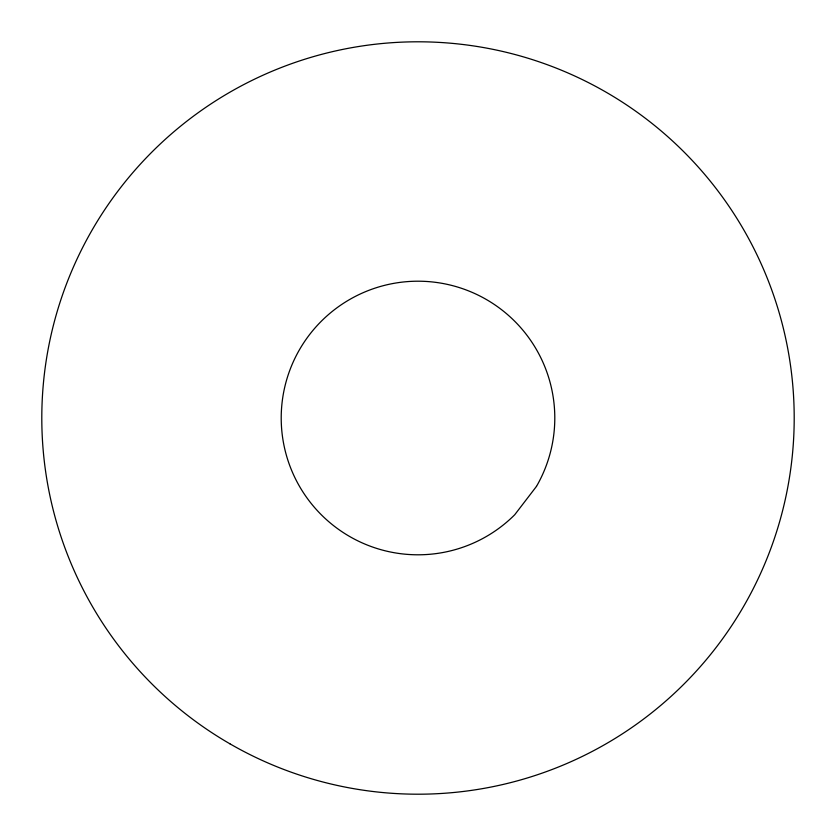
<?xml version="1.0" encoding="UTF-8"?>
<svg xmlns="http://www.w3.org/2000/svg" width="836" height="836" viewBox="0 0 836 836"><rect width="100%" height="100%" fill="white"/><g stroke="black" fill="none" stroke-linecap="round" stroke-linejoin="round"><path stroke-width="1.25" d="M536.472 486.395L514.736 514.736A136.801 136.801 0 0 1 289.455 464.785A136.801 136.801 0 0 1 429.923 281.722A136.801 136.801 0 0 1 536.472 486.395M229.9 743.8A376.2 376.2 0 0 0 794.2 418A376.2 376.2 0 0 0 229.9 92.2A376.2 376.2 0 0 0 229.9 743.8"/></g></svg>
